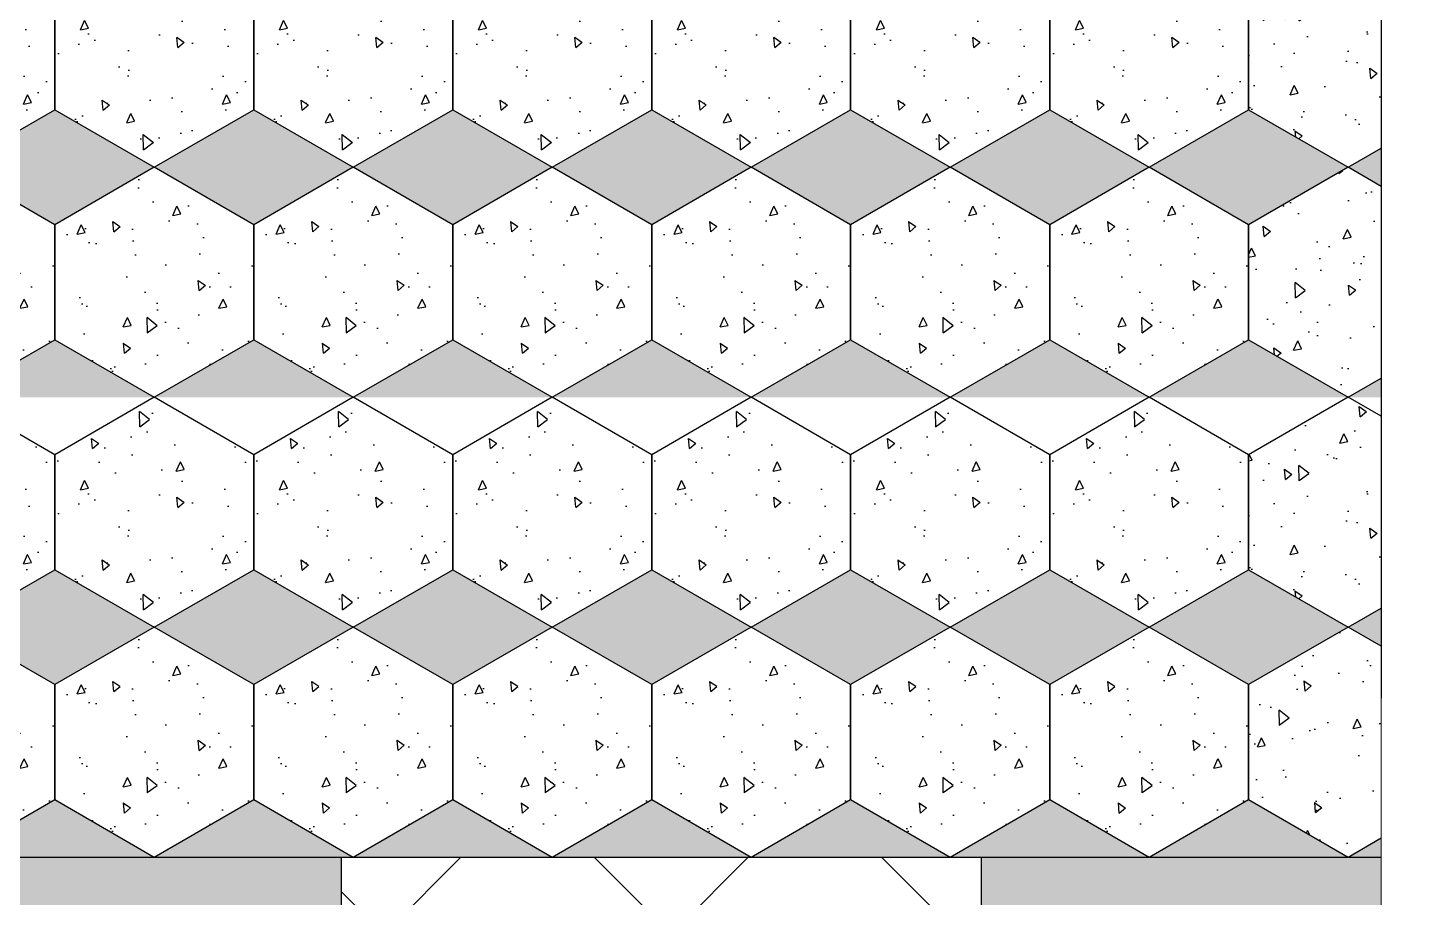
# Model space of a CAD drawing. Header units: millimetres. Extents: x 86441 to 190201, y 16532 to 98188.
# Drawn here: x 88238.6 to 88264.73, y 61699.74 to 61716.02 of the extents above; entities that cross this region are included whole.
import ezdxf

# ---------------------------------------------------------------- set-up
doc = ezdxf.new("R2010")
doc.units = ezdxf.units.MM
doc.header["$LTSCALE"] = 0.1
doc.layers.add('COLUMN', color=1, linetype='Continuous', lineweight=0)

msp = doc.modelspace()

# ---------------------------------------------------------------- hatches: boundary and pattern name
at = {"true_color": 0xa19859, "transparency": 33554687}
h = msp.add_hatch(dxfattribs=at)
h.set_pattern_fill('AR-CONC', color=55, scale=0.01, angle=45)
h.set_pattern_definition([(95, (86402.5287, 61245.9792), (1.4009465, 1.1755338), [0.1905, -2.0955]), (40, (86402.5287, 61245.9792), (-1.6001845, 1.1017673), [0.1524, -1.6764058]), (145.45144, (86402.6455, 61246.0772), (-0.199238, 2.277301), [0.1619, -1.7809024]), (91.1842, (86402.1695, 61246.3384), (2.2141024, 1.619534), [0.28575, -3.14325]), (141.63556, (86402.354, 61246.4734), (-0.070866, 3.4282676), [0.2428502, -2.671356]), (36.18415, (86402.1695, 61246.3384), (-0.070866, 3.4282676), [0.2285997, -2.5145973]), (66, (86402.4389, 61246.4282), (1.7951998, 0.3489515), [0.1905, -2.0955]), (11, (86402.439, 61246.4282), (-0.8653993, 1.739412), [0.1524, -1.6764]), (116.45145, (86402.5885, 61246.4573), (0.9298005, 2.0883634), [0.1619, -1.7808994]), (82.5, (86402.5287, 61245.9792), (-0.5760547, 0.61973414), [0, -1.65608, 0, -1.7018, 0, -1.68275]), (52.5, (86402.5287, 61245.9792), (-0.23589727, 1.18087), [0, -0.97028, 0, -1.61798, 0, -0.64135]), (12.5, (86402.1282, 61245.5787), (0.99927863, 0.91826196), [0, -0.635, 0, -1.9812, 0, -2.6289]), (2.5, (86401.9486, 61245.3991), (0.86763904, 1.2272239), [0, -0.8255, 0, -1.31572, 0, -1.8669])])
h.paths.add_polyline_path([(88263.981, 61721.671), (88263.362, 61722.028), (88261.496, 61720.951), (88261.496, 61718.797), (88263.362, 61717.719), (88263.981, 61718.077)])
h.paths.add_polyline_path([(88263.981, 61717.362), (88263.362, 61717.719), (88261.496, 61716.642), (88261.496, 61714.488), (88263.362, 61713.411), (88263.981, 61713.768)])
h = msp.add_hatch(dxfattribs=at)
h.set_pattern_fill('AR-CONC', color=55, scale=0.01, angle=45)
h.set_pattern_definition([(95, (86469.693, 61332.1511), (1.4009465, 1.1755338), [0.1905, -2.0955]), (40, (86469.693, 61332.151), (-1.6001845, 1.1017673), [0.1524, -1.6764058]), (145.45144, (86469.8098, 61332.249), (-0.199238, 2.277301), [0.1619, -1.7809024]), (91.1842, (86469.3338, 61332.5103), (2.2141024, 1.619534), [0.28575, -3.14325]), (141.63556, (86469.5183, 61332.6453), (-0.070866, 3.4282676), [0.2428502, -2.671356]), (36.18415, (86469.3338, 61332.5103), (-0.070866, 3.4282676), [0.2285997, -2.5145973]), (66, (86469.6032, 61332.6001), (1.7951998, 0.3489515), [0.1905, -2.0955]), (11, (86469.6032, 61332.6001), (-0.8653993, 1.739412), [0.1524, -1.6764]), (116.45145, (86469.7528, 61332.6292), (0.9298005, 2.0883634), [0.1619, -1.7808994]), (82.5, (86469.693, 61332.1511), (-0.5760547, 0.61973414), [0, -1.65608, 0, -1.7018, 0, -1.68275]), (52.5, (86469.693, 61332.1511), (-0.23589727, 1.18087), [0, -0.97028, 0, -1.61798, 0, -0.64135]), (12.5, (86469.2925, 61331.75056), (0.99927863, 0.91826196), [0, -0.635, 0, -1.9812, 0, -2.6289]), (2.5, (86469.1129, 61331.571), (0.86763904, 1.2272239), [0, -0.8255, 0, -1.31572, 0, -1.8669])])
h.paths.add_polyline_path([(88235.376, 61710.179), (88237.242, 61709.102), (88239.108, 61710.179), (88239.108, 61712.334), (88237.242, 61713.411), (88235.376, 61712.334)])
h.paths.add_polyline_path([(88235.376, 61714.488), (88237.242, 61713.411), (88239.108, 61714.488), (88239.108, 61716.642), (88237.242, 61717.719), (88235.376, 61716.642)])
h = msp.add_hatch(dxfattribs=at)
h.set_pattern_fill('AR-CONC', color=55, scale=0.01, angle=45)
h.set_pattern_definition([(95, (86473.4244, 61332.1511), (1.4009465, 1.1755338), [0.1905, -2.0955]), (40, (86473.4244, 61332.151), (-1.6001845, 1.1017673), [0.1524, -1.6764058]), (145.45144, (86473.5411, 61332.249), (-0.199238, 2.277301), [0.1619, -1.7809024]), (91.1842, (86473.0652, 61332.5103), (2.2141024, 1.619534), [0.28575, -3.14325]), (141.63556, (86473.2497, 61332.6453), (-0.070866, 3.4282676), [0.2428502, -2.671356]), (36.18415, (86473.0652, 61332.5103), (-0.070866, 3.4282676), [0.2285997, -2.5145973]), (66, (86473.3346, 61332.6001), (1.7951998, 0.3489515), [0.1905, -2.0955]), (11, (86473.3346, 61332.6001), (-0.8653993, 1.739412), [0.1524, -1.6764]), (116.45145, (86473.4842, 61332.6292), (0.9298005, 2.0883634), [0.1619, -1.7808994]), (82.5, (86473.4244, 61332.1511), (-0.5760547, 0.61973414), [0, -1.65608, 0, -1.7018, 0, -1.68275]), (52.5, (86473.4244, 61332.1511), (-0.23589727, 1.18087), [0, -0.97028, 0, -1.61798, 0, -0.64135]), (12.5, (86473.02386, 61331.75056), (0.99927863, 0.91826196), [0, -0.635, 0, -1.9812, 0, -2.6289]), (2.5, (86472.8443, 61331.571), (0.86763904, 1.2272239), [0, -0.8255, 0, -1.31572, 0, -1.8669])])
h.paths.add_polyline_path([(88239.108, 61710.179), (88240.974, 61709.102), (88242.839, 61710.179), (88242.839, 61712.334), (88240.974, 61713.411), (88239.108, 61712.334)])
h.paths.add_polyline_path([(88239.108, 61714.488), (88240.974, 61713.411), (88242.839, 61714.488), (88242.839, 61716.642), (88240.974, 61717.719), (88239.108, 61716.642)])
h = msp.add_hatch(dxfattribs=at)
h.set_pattern_fill('AR-CONC', color=55, scale=0.01, angle=45)
h.set_pattern_definition([(95, (86477.1557, 61332.1511), (1.4009465, 1.1755338), [0.1905, -2.0955]), (40, (86477.1557, 61332.151), (-1.6001845, 1.1017673), [0.1524, -1.6764058]), (145.45144, (86477.2725, 61332.249), (-0.199238, 2.277301), [0.1619, -1.7809024]), (91.1842, (86476.7965, 61332.5103), (2.2141024, 1.619534), [0.28575, -3.14325]), (141.63556, (86476.981, 61332.6453), (-0.070866, 3.4282676), [0.2428502, -2.671356]), (36.18415, (86476.7965, 61332.5103), (-0.070866, 3.4282676), [0.2285997, -2.5145973]), (66, (86477.066, 61332.6001), (1.7951998, 0.3489515), [0.1905, -2.0955]), (11, (86477.066, 61332.6001), (-0.8653993, 1.739412), [0.1524, -1.6764]), (116.45145, (86477.2155, 61332.6292), (0.9298005, 2.0883634), [0.1619, -1.7808994]), (82.5, (86477.1557, 61332.1511), (-0.5760547, 0.61973414), [0, -1.65608, 0, -1.7018, 0, -1.68275]), (52.5, (86477.1557, 61332.1511), (-0.23589727, 1.18087), [0, -0.97028, 0, -1.61798, 0, -0.64135]), (12.5, (86476.7552, 61331.75056), (0.99927863, 0.91826196), [0, -0.635, 0, -1.9812, 0, -2.6289]), (2.5, (86476.5756, 61331.571), (0.86763904, 1.2272239), [0, -0.8255, 0, -1.31572, 0, -1.8669])])
h.paths.add_polyline_path([(88242.839, 61710.179), (88244.705, 61709.102), (88246.571, 61710.179), (88246.571, 61712.334), (88244.705, 61713.411), (88242.839, 61712.334)])
h.paths.add_polyline_path([(88242.839, 61714.488), (88244.705, 61713.411), (88246.571, 61714.488), (88246.571, 61716.642), (88244.705, 61717.719), (88242.839, 61716.642)])
h = msp.add_hatch(dxfattribs=at)
h.set_pattern_fill('AR-CONC', color=55, scale=0.01, angle=45)
h.set_pattern_definition([(95, (86480.8871, 61332.1511), (1.4009465, 1.1755338), [0.1905, -2.0955]), (40, (86480.887, 61332.151), (-1.6001845, 1.1017673), [0.1524, -1.6764058]), (145.45144, (86481.0038, 61332.249), (-0.199238, 2.277301), [0.1619, -1.7809024]), (91.1842, (86480.5279, 61332.5103), (2.2141024, 1.619534), [0.28575, -3.14325]), (141.63556, (86480.7124, 61332.6453), (-0.070866, 3.4282676), [0.2428502, -2.671356]), (36.18415, (86480.528, 61332.5103), (-0.070866, 3.4282676), [0.2285997, -2.5145973]), (66, (86480.7973, 61332.6001), (1.7951998, 0.3489515), [0.1905, -2.0955]), (11, (86480.7973, 61332.6001), (-0.8653993, 1.739412), [0.1524, -1.6764]), (116.45145, (86480.9469, 61332.6292), (0.9298005, 2.0883634), [0.1619, -1.7808994]), (82.5, (86480.8871, 61332.1511), (-0.5760547, 0.61973414), [0, -1.65608, 0, -1.7018, 0, -1.68275]), (52.5, (86480.8871, 61332.1511), (-0.23589727, 1.18087), [0, -0.97028, 0, -1.61798, 0, -0.64135]), (12.5, (86480.48656, 61331.75056), (0.99927863, 0.91826196), [0, -0.635, 0, -1.9812, 0, -2.6289]), (2.5, (86480.307, 61331.571), (0.86763904, 1.2272239), [0, -0.8255, 0, -1.31572, 0, -1.8669])])
h.paths.add_polyline_path([(88246.571, 61710.179), (88248.436, 61709.102), (88250.302, 61710.179), (88250.302, 61712.334), (88248.436, 61713.411), (88246.571, 61712.334)])
h.paths.add_polyline_path([(88246.571, 61714.488), (88248.436, 61713.411), (88250.302, 61714.488), (88250.302, 61716.642), (88248.436, 61717.719), (88246.571, 61716.642)])
h = msp.add_hatch(dxfattribs=at)
h.set_pattern_fill('AR-CONC', color=55, scale=0.01, angle=45)
h.set_pattern_definition([(95, (86484.6184, 61332.1511), (1.4009465, 1.1755338), [0.1905, -2.0955]), (40, (86484.6184, 61332.151), (-1.6001845, 1.1017673), [0.1524, -1.6764058]), (145.45144, (86484.7352, 61332.249), (-0.199238, 2.277301), [0.1619, -1.7809024]), (91.1842, (86484.2592, 61332.5103), (2.2141024, 1.619534), [0.28575, -3.14325]), (141.63556, (86484.4437, 61332.6453), (-0.070866, 3.4282676), [0.2428502, -2.671356]), (36.18415, (86484.2592, 61332.5103), (-0.070866, 3.4282676), [0.2285997, -2.5145973]), (66, (86484.5286, 61332.6001), (1.7951998, 0.3489515), [0.1905, -2.0955]), (11, (86484.5286, 61332.6001), (-0.8653993, 1.739412), [0.1524, -1.6764]), (116.45145, (86484.6782, 61332.6292), (0.9298005, 2.0883634), [0.1619, -1.7808994]), (82.5, (86484.61843, 61332.1511), (-0.5760547, 0.61973414), [0, -1.65608, 0, -1.7018, 0, -1.68275]), (52.5, (86484.6184, 61332.1511), (-0.23589727, 1.18087), [0, -0.97028, 0, -1.61798, 0, -0.64135]), (12.5, (86484.2179, 61331.75056), (0.99927863, 0.91826196), [0, -0.635, 0, -1.9812, 0, -2.6289]), (2.5, (86484.0383, 61331.571), (0.86763904, 1.2272239), [0, -0.8255, 0, -1.31572, 0, -1.8669])])
h.paths.add_polyline_path([(88250.302, 61710.179), (88252.168, 61709.102), (88254.033, 61710.179), (88254.033, 61712.334), (88252.168, 61713.411), (88250.302, 61712.334)])
h.paths.add_polyline_path([(88250.302, 61714.488), (88252.168, 61713.411), (88254.033, 61714.488), (88254.033, 61716.642), (88252.168, 61717.719), (88250.302, 61716.642)])
h = msp.add_hatch(dxfattribs=at)
h.set_pattern_fill('AR-CONC', color=55, scale=0.01, angle=45)
h.set_pattern_definition([(95, (86488.3498, 61332.1511), (1.4009465, 1.1755338), [0.1905, -2.0955]), (40, (86488.3498, 61332.151), (-1.6001845, 1.1017673), [0.1524, -1.6764058]), (145.45144, (86488.4665, 61332.249), (-0.199238, 2.277301), [0.1619, -1.7809024]), (91.1842, (86487.9906, 61332.5103), (2.2141024, 1.619534), [0.28575, -3.14325]), (141.63556, (86488.175, 61332.6453), (-0.070866, 3.4282676), [0.2428502, -2.671356]), (36.18415, (86487.9906, 61332.5103), (-0.070866, 3.4282676), [0.2285997, -2.5145973]), (66, (86488.26, 61332.6001), (1.7951998, 0.3489515), [0.1905, -2.0955]), (11, (86488.26, 61332.6001), (-0.8653993, 1.739412), [0.1524, -1.6764]), (116.45145, (86488.4096, 61332.6292), (0.9298005, 2.0883634), [0.1619, -1.7808994]), (82.5, (86488.3498, 61332.1511), (-0.5760547, 0.61973414), [0, -1.65608, 0, -1.7018, 0, -1.68275]), (52.5, (86488.3498, 61332.1511), (-0.23589727, 1.18087), [0, -0.97028, 0, -1.61798, 0, -0.64135]), (12.5, (86487.94927, 61331.75056), (0.99927863, 0.91826196), [0, -0.635, 0, -1.9812, 0, -2.6289]), (2.5, (86487.7697, 61331.571), (0.86763904, 1.2272239), [0, -0.8255, 0, -1.31572, 0, -1.8669])])
h.paths.add_polyline_path([(88254.033, 61710.179), (88255.899, 61709.102), (88257.765, 61710.179), (88257.765, 61712.334), (88255.899, 61713.411), (88254.033, 61712.334)])
h.paths.add_polyline_path([(88254.033, 61714.488), (88255.899, 61713.411), (88257.765, 61714.488), (88257.765, 61716.642), (88255.899, 61717.719), (88254.033, 61716.642)])
h = msp.add_hatch(dxfattribs=at)
h.set_pattern_fill('AR-CONC', color=55, scale=0.01, angle=45)
h.set_pattern_definition([(95, (86492.0811, 61332.1511), (1.4009465, 1.1755338), [0.1905, -2.0955]), (40, (86492.0811, 61332.151), (-1.6001845, 1.1017673), [0.1524, -1.6764058]), (145.45144, (86492.1979, 61332.249), (-0.199238, 2.277301), [0.1619, -1.7809024]), (91.1842, (86491.722, 61332.5103), (2.2141024, 1.619534), [0.28575, -3.14325]), (141.63556, (86491.9064, 61332.6453), (-0.070866, 3.4282676), [0.2428502, -2.671356]), (36.18415, (86491.722, 61332.5103), (-0.070866, 3.4282676), [0.2285997, -2.5145973]), (66, (86491.9913, 61332.6001), (1.7951998, 0.3489515), [0.1905, -2.0955]), (11, (86491.9913, 61332.6001), (-0.8653993, 1.739412), [0.1524, -1.6764]), (116.45145, (86492.141, 61332.6292), (0.9298005, 2.0883634), [0.1619, -1.7808994]), (82.5, (86492.08114, 61332.1511), (-0.5760547, 0.61973414), [0, -1.65608, 0, -1.7018, 0, -1.68275]), (52.5, (86492.0811, 61332.1511), (-0.23589727, 1.18087), [0, -0.97028, 0, -1.61798, 0, -0.64135]), (12.5, (86491.6806, 61331.75056), (0.99927863, 0.91826196), [0, -0.635, 0, -1.9812, 0, -2.6289]), (2.5, (86491.501, 61331.571), (0.86763904, 1.2272239), [0, -0.8255, 0, -1.31572, 0, -1.8669])])
h.paths.add_polyline_path([(88257.765, 61710.179), (88259.63, 61709.102), (88261.496, 61710.179), (88261.496, 61712.334), (88259.63, 61713.411), (88257.765, 61712.334)])
h.paths.add_polyline_path([(88257.765, 61714.488), (88259.63, 61713.411), (88261.496, 61714.488), (88261.496, 61716.642), (88259.63, 61717.719), (88257.765, 61716.642)])
at = {"true_color": 0xffffff, "transparency": 33554687}
h = msp.add_hatch(color=7, dxfattribs=at)
h.dxf.hatch_style = 1
h.set_gradient(color1=(114, 89, 52), color2=(161, 152, 89))
h.paths.add_polyline_path([(88240.974, 61713.411), (88239.108, 61714.488), (88237.242, 61713.411), (88239.108, 61712.334)])
h.paths.add_polyline_path([(88239.108, 61710.179), (88237.242, 61709.102), (88240.974, 61709.102)])
h = msp.add_hatch(color=7, dxfattribs=at)
h.dxf.hatch_style = 1
h.set_gradient(color1=(114, 89, 52), color2=(161, 152, 89))
h.paths.add_polyline_path([(88242.839, 61714.488), (88240.974, 61713.411), (88242.839, 61712.334), (88244.705, 61713.411)])
h.paths.add_polyline_path([(88242.839, 61710.179), (88240.974, 61709.102), (88244.705, 61709.102)])
h = msp.add_hatch(color=7, dxfattribs=at)
h.dxf.hatch_style = 1
h.set_gradient(color1=(114, 89, 52), color2=(161, 152, 89))
h.paths.add_polyline_path([(88248.436, 61713.411), (88246.571, 61714.488), (88244.705, 61713.411), (88246.571, 61712.334)])
h.paths.add_polyline_path([(88246.571, 61710.179), (88244.705, 61709.102), (88248.436, 61709.102)])
h = msp.add_hatch(color=7, dxfattribs=at)
h.dxf.hatch_style = 1
h.set_gradient(color1=(114, 89, 52), color2=(161, 152, 89))
h.paths.add_polyline_path([(88250.302, 61714.488), (88248.436, 61713.411), (88250.302, 61712.334), (88252.168, 61713.411)])
h.paths.add_polyline_path([(88250.302, 61710.179), (88248.436, 61709.102), (88252.168, 61709.102)])
h = msp.add_hatch(color=7, dxfattribs=at)
h.dxf.hatch_style = 1
h.set_gradient(color1=(114, 89, 52), color2=(161, 152, 89))
h.paths.add_polyline_path([(88255.899, 61713.411), (88254.033, 61714.488), (88252.168, 61713.411), (88254.033, 61712.334)])
h.paths.add_polyline_path([(88254.033, 61710.179), (88252.168, 61709.102), (88255.899, 61709.102)])
h = msp.add_hatch(color=7, dxfattribs=at)
h.dxf.hatch_style = 1
h.set_gradient(color1=(114, 89, 52), color2=(161, 152, 89))
h.paths.add_polyline_path([(88257.765, 61714.488), (88255.899, 61713.411), (88257.765, 61712.334), (88259.63, 61713.411)])
h.paths.add_polyline_path([(88257.765, 61710.179), (88255.899, 61709.102), (88259.63, 61709.102)])
h = msp.add_hatch(color=7, dxfattribs=at)
h.dxf.hatch_style = 1
h.set_gradient(color1=(114, 89, 52), color2=(161, 152, 89))
h.paths.add_polyline_path([(88263.981, 61713.768), (88263.362, 61713.411), (88263.981, 61713.053)])
h.paths.add_polyline_path([(88263.362, 61713.411), (88261.496, 61714.488), (88259.63, 61713.411), (88261.496, 61712.334)])
at = {"true_color": 0xa19859, "transparency": 33554687}
h = msp.add_hatch(dxfattribs=at)
h.set_pattern_fill('AR-CONC', color=55, scale=0.01, angle=45)
h.set_pattern_definition([(95, (86402.5287, 61237.362), (1.4009465, 1.1755338), [0.1905, -2.0955]), (40, (86402.5287, 61237.362), (-1.6001845, 1.1017673), [0.1524, -1.6764058]), (145.45144, (86402.6455, 61237.46), (-0.199238, 2.277301), [0.1619, -1.7809024]), (91.1842, (86402.1695, 61237.7212), (2.2141024, 1.619534), [0.28575, -3.14325]), (141.63556, (86402.354, 61237.8562), (-0.070866, 3.4282676), [0.2428502, -2.671356]), (36.18415, (86402.1695, 61237.7212), (-0.070866, 3.4282676), [0.2285997, -2.5145973]), (66, (86402.4389, 61237.811), (1.7951998, 0.3489515), [0.1905, -2.0955]), (11, (86402.439, 61237.811), (-0.8653993, 1.739412), [0.1524, -1.6764]), (116.45145, (86402.5885, 61237.8401), (0.9298005, 2.0883634), [0.1619, -1.7808994]), (82.5, (86402.5287, 61237.36203), (-0.5760547, 0.61973414), [0, -1.65608, 0, -1.7018, 0, -1.68275]), (52.5, (86402.5287, 61237.362), (-0.23589727, 1.18087), [0, -0.97028, 0, -1.61798, 0, -0.64135]), (12.5, (86402.1282, 61236.9615), (0.99927863, 0.91826196), [0, -0.635, 0, -1.9812, 0, -2.6289]), (2.5, (86401.9486, 61236.7819), (0.86763904, 1.2272239), [0, -0.8255, 0, -1.31572, 0, -1.8669])])
h.paths.add_polyline_path([(88263.981, 61713.053), (88263.362, 61713.411), (88261.496, 61712.334), (88261.496, 61710.179), (88263.362, 61709.102), (88263.981, 61709.46)])
h.paths.add_polyline_path([(88263.981, 61708.745), (88263.362, 61709.102), (88261.496, 61708.025), (88261.496, 61705.871), (88263.362, 61704.794), (88263.981, 61705.151)])
at = {"true_color": 0xffffff, "transparency": 33554687}
h = msp.add_hatch(color=7, dxfattribs=at)
h.dxf.hatch_style = 1
h.set_gradient(color1=(114, 89, 52), color2=(161, 152, 89))
h.paths.add_polyline_path([(88261.496, 61710.179), (88259.63, 61709.102), (88263.362, 61709.102)])
h.paths.add_polyline_path([(88263.981, 61709.46), (88263.362, 61709.102), (88263.981, 61709.102)])
at = {"true_color": 0xa19859, "transparency": 33554687}
h = msp.add_hatch(dxfattribs=at)
h.set_pattern_fill('AR-CONC', color=55, scale=0.01, angle=45)
h.set_pattern_definition([(95, (86469.693, 61323.5339), (1.4009465, 1.1755338), [0.1905, -2.0955]), (40, (86469.693, 61323.5339), (-1.6001845, 1.1017673), [0.1524, -1.6764058]), (145.45144, (86469.8098, 61323.6319), (-0.199238, 2.277301), [0.1619, -1.7809024]), (91.1842, (86469.3338, 61323.893), (2.2141024, 1.619534), [0.28575, -3.14325]), (141.63556, (86469.5183, 61324.028), (-0.070866, 3.4282676), [0.2428502, -2.671356]), (36.18415, (86469.3338, 61323.893), (-0.070866, 3.4282676), [0.2285997, -2.5145973]), (66, (86469.6032, 61323.9829), (1.7951998, 0.3489515), [0.1905, -2.0955]), (11, (86469.6032, 61323.983), (-0.8653993, 1.739412), [0.1524, -1.6764]), (116.45145, (86469.7528, 61324.012), (0.9298005, 2.0883634), [0.1619, -1.7808994]), (82.5, (86469.693, 61323.5339), (-0.5760547, 0.61973414), [0, -1.65608, 0, -1.7018, 0, -1.68275]), (52.5, (86469.693, 61323.5339), (-0.23589727, 1.18087), [0, -0.97028, 0, -1.61798, 0, -0.64135]), (12.5, (86469.2925, 61323.1334), (0.99927863, 0.91826196), [0, -0.635, 0, -1.9812, 0, -2.6289]), (2.5, (86469.1129, 61322.9538), (0.86763904, 1.2272239), [0, -0.8255, 0, -1.31572, 0, -1.8669])])
h.paths.add_polyline_path([(88235.376, 61701.562), (88237.242, 61700.485), (88239.108, 61701.562), (88239.108, 61703.717), (88237.242, 61704.794), (88235.376, 61703.717)])
h.paths.add_polyline_path([(88235.376, 61705.871), (88237.242, 61704.794), (88239.108, 61705.871), (88239.108, 61708.025), (88237.242, 61709.102), (88235.376, 61708.025)])
h = msp.add_hatch(dxfattribs=at)
h.set_pattern_fill('AR-CONC', color=55, scale=0.01, angle=45)
h.set_pattern_definition([(95, (86473.4244, 61323.5339), (1.4009465, 1.1755338), [0.1905, -2.0955]), (40, (86473.4244, 61323.5339), (-1.6001845, 1.1017673), [0.1524, -1.6764058]), (145.45144, (86473.5411, 61323.6319), (-0.199238, 2.277301), [0.1619, -1.7809024]), (91.1842, (86473.0652, 61323.893), (2.2141024, 1.619534), [0.28575, -3.14325]), (141.63556, (86473.2497, 61324.028), (-0.070866, 3.4282676), [0.2428502, -2.671356]), (36.18415, (86473.0652, 61323.893), (-0.070866, 3.4282676), [0.2285997, -2.5145973]), (66, (86473.3346, 61323.9829), (1.7951998, 0.3489515), [0.1905, -2.0955]), (11, (86473.3346, 61323.983), (-0.8653993, 1.739412), [0.1524, -1.6764]), (116.45145, (86473.4842, 61324.012), (0.9298005, 2.0883634), [0.1619, -1.7808994]), (82.5, (86473.4244, 61323.5339), (-0.5760547, 0.61973414), [0, -1.65608, 0, -1.7018, 0, -1.68275]), (52.5, (86473.4244, 61323.5339), (-0.23589727, 1.18087), [0, -0.97028, 0, -1.61798, 0, -0.64135]), (12.5, (86473.02386, 61323.1334), (0.99927863, 0.91826196), [0, -0.635, 0, -1.9812, 0, -2.6289]), (2.5, (86472.8443, 61322.9538), (0.86763904, 1.2272239), [0, -0.8255, 0, -1.31572, 0, -1.8669])])
h.paths.add_polyline_path([(88239.108, 61701.562), (88240.974, 61700.485), (88242.839, 61701.562), (88242.839, 61703.717), (88240.974, 61704.794), (88239.108, 61703.717)])
h.paths.add_polyline_path([(88239.108, 61705.871), (88240.974, 61704.794), (88242.839, 61705.871), (88242.839, 61708.025), (88240.974, 61709.102), (88239.108, 61708.025)])
h = msp.add_hatch(dxfattribs=at)
h.set_pattern_fill('AR-CONC', color=55, scale=0.01, angle=45)
h.set_pattern_definition([(95, (86477.1557, 61323.5339), (1.4009465, 1.1755338), [0.1905, -2.0955]), (40, (86477.1557, 61323.5339), (-1.6001845, 1.1017673), [0.1524, -1.6764058]), (145.45144, (86477.2725, 61323.6319), (-0.199238, 2.277301), [0.1619, -1.7809024]), (91.1842, (86476.7965, 61323.893), (2.2141024, 1.619534), [0.28575, -3.14325]), (141.63556, (86476.981, 61324.028), (-0.070866, 3.4282676), [0.2428502, -2.671356]), (36.18415, (86476.7965, 61323.893), (-0.070866, 3.4282676), [0.2285997, -2.5145973]), (66, (86477.066, 61323.9829), (1.7951998, 0.3489515), [0.1905, -2.0955]), (11, (86477.066, 61323.983), (-0.8653993, 1.739412), [0.1524, -1.6764]), (116.45145, (86477.2155, 61324.012), (0.9298005, 2.0883634), [0.1619, -1.7808994]), (82.5, (86477.1557, 61323.5339), (-0.5760547, 0.61973414), [0, -1.65608, 0, -1.7018, 0, -1.68275]), (52.5, (86477.1557, 61323.5339), (-0.23589727, 1.18087), [0, -0.97028, 0, -1.61798, 0, -0.64135]), (12.5, (86476.7552, 61323.1334), (0.99927863, 0.91826196), [0, -0.635, 0, -1.9812, 0, -2.6289]), (2.5, (86476.5756, 61322.9538), (0.86763904, 1.2272239), [0, -0.8255, 0, -1.31572, 0, -1.8669])])
h.paths.add_polyline_path([(88242.839, 61701.562), (88244.705, 61700.485), (88246.571, 61701.562), (88246.571, 61703.717), (88244.705, 61704.794), (88242.839, 61703.717)])
h.paths.add_polyline_path([(88242.839, 61705.871), (88244.705, 61704.794), (88246.571, 61705.871), (88246.571, 61708.025), (88244.705, 61709.102), (88242.839, 61708.025)])
h = msp.add_hatch(dxfattribs=at)
h.set_pattern_fill('AR-CONC', color=55, scale=0.01, angle=45)
h.set_pattern_definition([(95, (86480.8871, 61323.5339), (1.4009465, 1.1755338), [0.1905, -2.0955]), (40, (86480.887, 61323.5339), (-1.6001845, 1.1017673), [0.1524, -1.6764058]), (145.45144, (86481.0038, 61323.6319), (-0.199238, 2.277301), [0.1619, -1.7809024]), (91.1842, (86480.5279, 61323.893), (2.2141024, 1.619534), [0.28575, -3.14325]), (141.63556, (86480.7124, 61324.028), (-0.070866, 3.4282676), [0.2428502, -2.671356]), (36.18415, (86480.528, 61323.893), (-0.070866, 3.4282676), [0.2285997, -2.5145973]), (66, (86480.7973, 61323.9829), (1.7951998, 0.3489515), [0.1905, -2.0955]), (11, (86480.7973, 61323.983), (-0.8653993, 1.739412), [0.1524, -1.6764]), (116.45145, (86480.9469, 61324.012), (0.9298005, 2.0883634), [0.1619, -1.7808994]), (82.5, (86480.8871, 61323.5339), (-0.5760547, 0.61973414), [0, -1.65608, 0, -1.7018, 0, -1.68275]), (52.5, (86480.8871, 61323.5339), (-0.23589727, 1.18087), [0, -0.97028, 0, -1.61798, 0, -0.64135]), (12.5, (86480.48656, 61323.1334), (0.99927863, 0.91826196), [0, -0.635, 0, -1.9812, 0, -2.6289]), (2.5, (86480.307, 61322.9538), (0.86763904, 1.2272239), [0, -0.8255, 0, -1.31572, 0, -1.8669])])
h.paths.add_polyline_path([(88246.571, 61701.562), (88248.436, 61700.485), (88250.302, 61701.562), (88250.302, 61703.717), (88248.436, 61704.794), (88246.571, 61703.717)])
h.paths.add_polyline_path([(88246.571, 61705.871), (88248.436, 61704.794), (88250.302, 61705.871), (88250.302, 61708.025), (88248.436, 61709.102), (88246.571, 61708.025)])
h = msp.add_hatch(dxfattribs=at)
h.set_pattern_fill('AR-CONC', color=55, scale=0.01, angle=45)
h.set_pattern_definition([(95, (86484.6184, 61323.5339), (1.4009465, 1.1755338), [0.1905, -2.0955]), (40, (86484.6184, 61323.5339), (-1.6001845, 1.1017673), [0.1524, -1.6764058]), (145.45144, (86484.7352, 61323.6319), (-0.199238, 2.277301), [0.1619, -1.7809024]), (91.1842, (86484.2592, 61323.893), (2.2141024, 1.619534), [0.28575, -3.14325]), (141.63556, (86484.4437, 61324.028), (-0.070866, 3.4282676), [0.2428502, -2.671356]), (36.18415, (86484.2592, 61323.893), (-0.070866, 3.4282676), [0.2285997, -2.5145973]), (66, (86484.5286, 61323.9829), (1.7951998, 0.3489515), [0.1905, -2.0955]), (11, (86484.5286, 61323.983), (-0.8653993, 1.739412), [0.1524, -1.6764]), (116.45145, (86484.6782, 61324.012), (0.9298005, 2.0883634), [0.1619, -1.7808994]), (82.5, (86484.61843, 61323.5339), (-0.5760547, 0.61973414), [0, -1.65608, 0, -1.7018, 0, -1.68275]), (52.5, (86484.6184, 61323.5339), (-0.23589727, 1.18087), [0, -0.97028, 0, -1.61798, 0, -0.64135]), (12.5, (86484.2179, 61323.1334), (0.99927863, 0.91826196), [0, -0.635, 0, -1.9812, 0, -2.6289]), (2.5, (86484.0383, 61322.9538), (0.86763904, 1.2272239), [0, -0.8255, 0, -1.31572, 0, -1.8669])])
h.paths.add_polyline_path([(88250.302, 61701.562), (88252.168, 61700.485), (88254.033, 61701.562), (88254.033, 61703.717), (88252.168, 61704.794), (88250.302, 61703.717)])
h.paths.add_polyline_path([(88250.302, 61705.871), (88252.168, 61704.794), (88254.033, 61705.871), (88254.033, 61708.025), (88252.168, 61709.102), (88250.302, 61708.025)])
h = msp.add_hatch(dxfattribs=at)
h.set_pattern_fill('AR-CONC', color=55, scale=0.01, angle=45)
h.set_pattern_definition([(95, (86488.3498, 61323.5339), (1.4009465, 1.1755338), [0.1905, -2.0955]), (40, (86488.3498, 61323.5339), (-1.6001845, 1.1017673), [0.1524, -1.6764058]), (145.45144, (86488.4665, 61323.6319), (-0.199238, 2.277301), [0.1619, -1.7809024]), (91.1842, (86487.9906, 61323.893), (2.2141024, 1.619534), [0.28575, -3.14325]), (141.63556, (86488.175, 61324.028), (-0.070866, 3.4282676), [0.2428502, -2.671356]), (36.18415, (86487.9906, 61323.893), (-0.070866, 3.4282676), [0.2285997, -2.5145973]), (66, (86488.26, 61323.9829), (1.7951998, 0.3489515), [0.1905, -2.0955]), (11, (86488.26, 61323.983), (-0.8653993, 1.739412), [0.1524, -1.6764]), (116.45145, (86488.4096, 61324.012), (0.9298005, 2.0883634), [0.1619, -1.7808994]), (82.5, (86488.3498, 61323.5339), (-0.5760547, 0.61973414), [0, -1.65608, 0, -1.7018, 0, -1.68275]), (52.5, (86488.3498, 61323.5339), (-0.23589727, 1.18087), [0, -0.97028, 0, -1.61798, 0, -0.64135]), (12.5, (86487.94927, 61323.1334), (0.99927863, 0.91826196), [0, -0.635, 0, -1.9812, 0, -2.6289]), (2.5, (86487.7697, 61322.9538), (0.86763904, 1.2272239), [0, -0.8255, 0, -1.31572, 0, -1.8669])])
h.paths.add_polyline_path([(88254.033, 61701.562), (88255.899, 61700.485), (88257.765, 61701.562), (88257.765, 61703.717), (88255.899, 61704.794), (88254.033, 61703.717)])
h.paths.add_polyline_path([(88254.033, 61705.871), (88255.899, 61704.794), (88257.765, 61705.871), (88257.765, 61708.025), (88255.899, 61709.102), (88254.033, 61708.025)])
h = msp.add_hatch(dxfattribs=at)
h.set_pattern_fill('AR-CONC', color=55, scale=0.01, angle=45)
h.set_pattern_definition([(95, (86492.0811, 61323.5339), (1.4009465, 1.1755338), [0.1905, -2.0955]), (40, (86492.0811, 61323.5339), (-1.6001845, 1.1017673), [0.1524, -1.6764058]), (145.45144, (86492.1979, 61323.6319), (-0.199238, 2.277301), [0.1619, -1.7809024]), (91.1842, (86491.722, 61323.893), (2.2141024, 1.619534), [0.28575, -3.14325]), (141.63556, (86491.9064, 61324.028), (-0.070866, 3.4282676), [0.2428502, -2.671356]), (36.18415, (86491.722, 61323.893), (-0.070866, 3.4282676), [0.2285997, -2.5145973]), (66, (86491.9913, 61323.9829), (1.7951998, 0.3489515), [0.1905, -2.0955]), (11, (86491.9913, 61323.983), (-0.8653993, 1.739412), [0.1524, -1.6764]), (116.45145, (86492.141, 61324.012), (0.9298005, 2.0883634), [0.1619, -1.7808994]), (82.5, (86492.08114, 61323.5339), (-0.5760547, 0.61973414), [0, -1.65608, 0, -1.7018, 0, -1.68275]), (52.5, (86492.0811, 61323.5339), (-0.23589727, 1.18087), [0, -0.97028, 0, -1.61798, 0, -0.64135]), (12.5, (86491.6806, 61323.1334), (0.99927863, 0.91826196), [0, -0.635, 0, -1.9812, 0, -2.6289]), (2.5, (86491.501, 61322.9538), (0.86763904, 1.2272239), [0, -0.8255, 0, -1.31572, 0, -1.8669])])
h.paths.add_polyline_path([(88257.765, 61701.562), (88259.63, 61700.485), (88261.496, 61701.562), (88261.496, 61703.717), (88259.63, 61704.794), (88257.765, 61703.717)])
h.paths.add_polyline_path([(88257.765, 61705.871), (88259.63, 61704.794), (88261.496, 61705.871), (88261.496, 61708.025), (88259.63, 61709.102), (88257.765, 61708.025)])
at = {"true_color": 0xffffff, "transparency": 33554687}
h = msp.add_hatch(color=7, dxfattribs=at)
h.dxf.hatch_style = 1
h.set_gradient(color1=(114, 89, 52), color2=(161, 152, 89))
h.paths.add_polyline_path([(88240.974, 61704.794), (88239.108, 61705.871), (88237.242, 61704.794), (88239.108, 61703.717)])
h.paths.add_polyline_path([(88239.108, 61701.562), (88237.242, 61700.485), (88240.974, 61700.485)])
h = msp.add_hatch(color=7, dxfattribs=at)
h.dxf.hatch_style = 1
h.set_gradient(color1=(114, 89, 52), color2=(161, 152, 89))
h.paths.add_polyline_path([(88242.839, 61705.871), (88240.974, 61704.794), (88242.839, 61703.717), (88244.705, 61704.794)])
h.paths.add_polyline_path([(88242.839, 61701.562), (88240.974, 61700.485), (88244.705, 61700.485)])
h = msp.add_hatch(color=7, dxfattribs=at)
h.dxf.hatch_style = 1
h.set_gradient(color1=(114, 89, 52), color2=(161, 152, 89))
h.paths.add_polyline_path([(88248.436, 61704.794), (88246.571, 61705.871), (88244.705, 61704.794), (88246.571, 61703.717)])
h.paths.add_polyline_path([(88246.571, 61701.562), (88244.705, 61700.485), (88248.436, 61700.485)])
h = msp.add_hatch(color=7, dxfattribs=at)
h.dxf.hatch_style = 1
h.set_gradient(color1=(114, 89, 52), color2=(161, 152, 89))
h.paths.add_polyline_path([(88250.302, 61705.871), (88248.436, 61704.794), (88250.302, 61703.717), (88252.168, 61704.794)])
h.paths.add_polyline_path([(88250.302, 61701.562), (88248.436, 61700.485), (88252.168, 61700.485)])
h = msp.add_hatch(color=7, dxfattribs=at)
h.dxf.hatch_style = 1
h.set_gradient(color1=(114, 89, 52), color2=(161, 152, 89))
h.paths.add_polyline_path([(88255.899, 61704.794), (88254.033, 61705.871), (88252.168, 61704.794), (88254.033, 61703.717)])
h.paths.add_polyline_path([(88254.033, 61701.562), (88252.168, 61700.485), (88255.899, 61700.485)])
h = msp.add_hatch(color=7, dxfattribs=at)
h.dxf.hatch_style = 1
h.set_gradient(color1=(114, 89, 52), color2=(161, 152, 89))
h.paths.add_polyline_path([(88257.765, 61705.871), (88255.899, 61704.794), (88257.765, 61703.717), (88259.63, 61704.794)])
h.paths.add_polyline_path([(88257.765, 61701.562), (88255.899, 61700.485), (88259.63, 61700.485)])
h = msp.add_hatch(color=7, dxfattribs=at)
h.dxf.hatch_style = 1
h.set_gradient(color1=(114, 89, 52), color2=(161, 152, 89))
h.paths.add_polyline_path([(88263.981, 61705.151), (88263.362, 61704.794), (88263.981, 61704.436)])
h.paths.add_polyline_path([(88263.362, 61704.794), (88261.496, 61705.871), (88259.63, 61704.794), (88261.496, 61703.717)])
at = {"true_color": 0xa19859, "transparency": 33554687}
h = msp.add_hatch(dxfattribs=at)
h.set_pattern_fill('AR-CONC', color=55, scale=0.01, angle=45)
h.set_pattern_definition([(95, (86402.5287, 61323.5339), (1.4009465, 1.1755338), [0.1905, -2.0955]), (40, (86402.5287, 61323.5339), (-1.6001845, 1.1017673), [0.1524, -1.6764058]), (145.45144, (86402.6455, 61323.6319), (-0.199238, 2.277301), [0.1619, -1.7809024]), (91.1842, (86402.1695, 61323.893), (2.2141024, 1.619534), [0.28575, -3.14325]), (141.63556, (86402.354, 61324.028), (-0.070866, 3.4282676), [0.2428502, -2.671356]), (36.18415, (86402.1695, 61323.893), (-0.070866, 3.4282676), [0.2285997, -2.5145973]), (66, (86402.4389, 61323.9829), (1.7951998, 0.3489515), [0.1905, -2.0955]), (11, (86402.439, 61323.983), (-0.8653993, 1.739412), [0.1524, -1.6764]), (116.45145, (86402.5885, 61324.012), (0.9298005, 2.0883634), [0.1619, -1.7808994]), (82.5, (86402.5287, 61323.5339), (-0.5760547, 0.61973414), [0, -1.65608, 0, -1.7018, 0, -1.68275]), (52.5, (86402.5287, 61323.5339), (-0.23589727, 1.18087), [0, -0.97028, 0, -1.61798, 0, -0.64135]), (12.5, (86402.1282, 61323.1334), (0.99927863, 0.91826196), [0, -0.635, 0, -1.9812, 0, -2.6289]), (2.5, (86401.9486, 61322.9538), (0.86763904, 1.2272239), [0, -0.8255, 0, -1.31572, 0, -1.8669])])
h.paths.add_polyline_path([(88263.981, 61704.436), (88263.362, 61704.794), (88261.496, 61703.717), (88261.496, 61701.562), (88263.362, 61700.485), (88263.981, 61700.843)])
at = {"true_color": 0xffffff, "transparency": 33554687}
h = msp.add_hatch(color=7, dxfattribs=at)
h.dxf.hatch_style = 1
h.set_gradient(color1=(114, 89, 52), color2=(161, 152, 89))
h.paths.add_polyline_path([(88261.496, 61701.562), (88259.63, 61700.485), (88263.362, 61700.485)])
h.paths.add_polyline_path([(88263.981, 61700.843), (88263.362, 61700.485), (88263.981, 61700.485)])
at = {"true_color": 0xc7c8ca, "transparency": 33554687}
h = msp.add_hatch(color=9, dxfattribs=at)
h.dxf.hatch_style = 1
h.paths.add_polyline_path([(88244.481, 61700.485), (88232.481, 61700.485), (88232.481, 61693.225), (88244.481, 61693.225)])
h = msp.add_hatch(dxfattribs=at)
h.set_pattern_fill('ANSI37', color=9, scale=1.2)
h.set_pattern_definition([(45, (86402.5287, 61063.236), (-2.694077, 2.694077), []), (135, (86402.5287, 61063.236), (-2.694077, -2.694077), [])])
h.paths.add_polyline_path([(88256.481, 61700.485), (88244.481, 61700.485), (88244.481, 61693.225), (88256.481, 61693.225)])
h = msp.add_hatch(color=9, dxfattribs=at)
h.dxf.hatch_style = 1
h.paths.add_polyline_path([(88263.981, 61700.485), (88256.481, 61700.485), (88256.481, 61693.225), (88263.981, 61693.225)])
at = {"layer": 'COLUMN', "lineweight": 9, "true_color": 0x636466, "transparency": 33554687}
h = msp.add_hatch(dxfattribs=at)
h.set_pattern_fill('STEEL', color=251, scale=1.6)
h.set_pattern_definition([(45, (86402.5287, 61063.236), (-3.592102, 3.592102), []), (45, (86402.5287, 61065.776), (-3.592102, 3.592102), [])])
h.paths.add_polyline_path([(88408.051, 61604.565), (88401.261, 61604.565), (88401.261, 61601.565), (88408.051, 61601.565)])
h.paths.add_polyline_path([(88606.286, 61734.362), (88603.286, 61734.362), (88603.286, 61711.362), (88606.286, 61711.362)], flags=17)
h.paths.add_polyline_path([(88588.286, 61714.362), (88567.286, 61714.362), (88567.286, 61711.362), (88588.286, 61711.362)], flags=17)
h.paths.add_polyline_path([(88435.561, 61641.385), (88381.021, 61641.385), (88381.021, 61638.385), (88435.561, 61638.385)])
h.paths.add_polyline_path([(88401.261, 61597.225), (88401.261, 61602.434), (88398.261, 61602.434), (88398.261, 61597.225), (88398.261, 61578.545), (88401.261, 61578.545)])
h.paths.add_polyline_path([(88426.051, 61602.545), (88423.051, 61602.545), (88423.051, 61578.545), (88426.051, 61578.545), (88426.051, 61588.555)])
h.paths.add_polyline_path([(88398.261, 61600.385), (88389.261, 61600.385), (88389.261, 61597.385), (88398.261, 61597.385)])
h.paths.add_polyline_path([(88401.261, 61620.385), (88398.261, 61620.385), (88398.261, 61612.676), (88401.261, 61612.676)])
h.paths.add_polyline_path([(88398.261, 61620.385), (88365.261, 61620.385), (88365.261, 61617.385), (88398.261, 61617.385)])
h.paths.add_polyline_path([(88374.261, 61617.385), (88371.261, 61617.385), (88371.261, 61597.385), (88374.261, 61597.385), (88374.261, 61600.385)])
h.paths.add_polyline_path([(88450.901, 61604.565), (88447.841, 61604.565), (88441.051, 61604.565), (88441.051, 61601.565), (88447.841, 61601.565), (88450.901, 61601.565)], flags=17)
h.paths.add_polyline_path([(88263.981, 61597.225), (88188.581, 61597.225), (88188.581, 61592.625), (88263.981, 61592.625)])
h.paths.add_polyline_path([(88341.221, 61597.225), (88335.241, 61597.225), (88335.241, 61592.625), (88341.221, 61592.625)])
h.paths.add_polyline_path([(88277.461, 61597.225), (88270.021, 61597.225), (88270.021, 61592.625), (88277.461, 61592.625)])
h.paths.add_polyline_path([(88447.841, 61578.545), (88442.342, 61578.545), (88442.342, 61573.945), (88447.841, 61573.945)])
h.paths.add_polyline_path([(88431.549, 61578.545), (88417.553, 61578.545), (88417.553, 61573.945), (88431.549, 61573.945)])
h.paths.add_polyline_path([(88406.645, 61578.545), (88347.261, 61578.545), (88347.261, 61573.945), (88406.645, 61573.945)])
h.paths.add_polyline_path([(88440.161, 61638.385), (88435.561, 61638.385), (88435.561, 61624.065), (88450.901, 61624.065), (88450.901, 61598.605), (88455.501, 61598.605), (88455.501, 61628.665), (88440.161, 61628.665)])
h.paths.add_polyline_path([(88440.161, 61703.225), (88435.561, 61703.225), (88435.561, 61696.165), (88440.161, 61696.165)])
h.paths.add_polyline_path([(88440.161, 61806.765), (88435.561, 61806.765), (88420.281, 61806.765), (88420.281, 61802.165), (88435.561, 61802.165), (88435.561, 61761.005), (88440.161, 61761.005)])
h.paths.add_polyline_path([(88362.501, 61806.765), (88347.261, 61806.765), (88347.261, 61802.165), (88362.501, 61802.165)])
h.paths.add_polyline_path([(88277.461, 61806.765), (88270.021, 61806.765), (88270.021, 61802.165), (88277.461, 61802.165)])
h.paths.add_polyline_path([(88341.221, 61806.765), (88335.241, 61806.765), (88335.241, 61802.165), (88341.221, 61802.165)])
h.paths.add_polyline_path([(88263.981, 61806.765), (88188.581, 61806.765), (88188.581, 61802.165), (88263.981, 61802.165)])
edge = h.paths.add_edge_path()
edge.add_line((88640.166, 61603.769), (88644.766, 61603.769))
edge.add_line((88640.23, 61629.233), (88640.166, 61603.658))
edge.add_line((88644.766, 61633.869), (88644.766, 61603.769))
edge.add_line((88629.426, 61633.869), (88644.766, 61633.869))
edge.add_line((88624.828, 61629.269), (88640.23, 61629.233))
edge.add_line((88629.426, 61811.969), (88629.426, 61633.869))
edge.add_line((88624.828, 61807.369), (88624.828, 61629.269))
edge.add_line((88536.526, 61811.969), (88629.426, 61811.969))
edge.add_line((88536.526, 61807.369), (88624.828, 61807.369))
edge.add_line((88536.526, 61811.969), (88536.526, 61807.369))
h.paths.add_polyline_path([(88637.106, 61583.749), (88637.106, 61579.149), (88536.526, 61579.149), (88536.526, 61583.749)])

# ---------------------------------------------------------------- linework, layer by layer
at = {"transparency": 33554687}
for p, q in [((88263.981, 61783.485), (88263.981, 61703.465)), ((88244.481, 61700.485), (88244.481, 61657.125)), ((88256.481, 61700.485), (88256.481, 61656.025))]:
    msp.add_line(p, q, dxfattribs=at)
at = {"color": 25, "lineweight": 9, "transparency": 33554687}
for q in [(88263.981, 61674.165), (88263.981, 61700.485)]:
    msp.add_line((88263.981, 61783.485), q, dxfattribs=at)
at = {"color": 7, "true_color": 0xffffff, "transparency": 33554687}
msp.add_line((88220.481, 61700.485), (88263.981, 61700.485), dxfattribs=at)
at = {"color": 67, "true_color": 0x727430, "transparency": 33554687}
for p, q in [((88231.645, 61700.485), (88243.645, 61700.485)), ((88239.108, 61700.485), (88251.108, 61700.485)), ((88246.571, 61700.485), (88258.571, 61700.485)), ((88254.033, 61700.485), (88263.981, 61700.485))]:
    msp.add_line(p, q, dxfattribs=at)
at = {"color": 7, "true_color": 0xffffff, "transparency": 33554687}
for points in [[(88237.242, 61717.719), (88235.376, 61716.642), (88235.376, 61714.488), (88237.242, 61713.411), (88239.108, 61714.488), (88239.108, 61716.642), (88237.242, 61717.719)], [(88237.242, 61717.719), (88235.376, 61716.642), (88235.376, 61714.488), (88237.242, 61713.411), (88239.108, 61714.488), (88239.108, 61716.642), (88237.242, 61717.719)], [(88240.974, 61717.719), (88239.108, 61716.642), (88239.108, 61714.488), (88240.974, 61713.411), (88242.839, 61714.488), (88242.839, 61716.642), (88240.974, 61717.719)], [(88240.974, 61717.719), (88239.108, 61716.642), (88239.108, 61714.488), (88240.974, 61713.411), (88242.839, 61714.488), (88242.839, 61716.642), (88240.974, 61717.719)], [(88244.705, 61717.719), (88242.839, 61716.642), (88242.839, 61714.488), (88244.705, 61713.411), (88246.571, 61714.488), (88246.571, 61716.642), (88244.705, 61717.719)], [(88244.705, 61717.719), (88242.839, 61716.642), (88242.839, 61714.488), (88244.705, 61713.411), (88246.571, 61714.488), (88246.571, 61716.642), (88244.705, 61717.719)], [(88248.436, 61717.719), (88246.571, 61716.642), (88246.571, 61714.488), (88248.436, 61713.411), (88250.302, 61714.488), (88250.302, 61716.642), (88248.436, 61717.719)], [(88248.436, 61717.719), (88246.571, 61716.642), (88246.571, 61714.488), (88248.436, 61713.411), (88250.302, 61714.488), (88250.302, 61716.642), (88248.436, 61717.719)], [(88252.168, 61717.719), (88250.302, 61716.642), (88250.302, 61714.488), (88252.168, 61713.411), (88254.033, 61714.488), (88254.033, 61716.642), (88252.168, 61717.719)], [(88252.168, 61717.719), (88250.302, 61716.642), (88250.302, 61714.488), (88252.168, 61713.411), (88254.033, 61714.488), (88254.033, 61716.642), (88252.168, 61717.719)], [(88255.899, 61717.719), (88254.033, 61716.642), (88254.033, 61714.488), (88255.899, 61713.411), (88257.765, 61714.488), (88257.765, 61716.642), (88255.899, 61717.719)], [(88255.899, 61717.719), (88254.033, 61716.642), (88254.033, 61714.488), (88255.899, 61713.411), (88257.765, 61714.488), (88257.765, 61716.642), (88255.899, 61717.719)], [(88259.63, 61717.719), (88257.765, 61716.642), (88257.765, 61714.488), (88259.63, 61713.411), (88261.496, 61714.488), (88261.496, 61716.642), (88259.63, 61717.719)], [(88259.63, 61717.719), (88257.765, 61716.642), (88257.765, 61714.488), (88259.63, 61713.411), (88261.496, 61714.488), (88261.496, 61716.642), (88259.63, 61717.719)], [(88263.981, 61717.362), (88263.362, 61717.719), (88261.496, 61716.642), (88261.496, 61714.488), (88263.362, 61713.411), (88263.981, 61713.768)], [(88237.242, 61713.411), (88235.376, 61712.334), (88235.376, 61710.179), (88237.242, 61709.102), (88239.108, 61710.179), (88239.108, 61712.334), (88237.242, 61713.411)], [(88237.242, 61713.411), (88235.376, 61712.334), (88235.376, 61710.179), (88237.242, 61709.102), (88239.108, 61710.179), (88239.108, 61712.334), (88237.242, 61713.411)], [(88240.974, 61713.411), (88239.108, 61712.334), (88239.108, 61710.179), (88240.974, 61709.102), (88242.839, 61710.179), (88242.839, 61712.334), (88240.974, 61713.411)], [(88240.974, 61713.411), (88239.108, 61712.334), (88239.108, 61710.179), (88240.974, 61709.102), (88242.839, 61710.179), (88242.839, 61712.334), (88240.974, 61713.411)], [(88244.705, 61713.411), (88242.839, 61712.334), (88242.839, 61710.179), (88244.705, 61709.102), (88246.571, 61710.179), (88246.571, 61712.334), (88244.705, 61713.411)], [(88244.705, 61713.411), (88242.839, 61712.334), (88242.839, 61710.179), (88244.705, 61709.102), (88246.571, 61710.179), (88246.571, 61712.334), (88244.705, 61713.411)], [(88248.436, 61713.411), (88246.571, 61712.334), (88246.571, 61710.179), (88248.436, 61709.102), (88250.302, 61710.179), (88250.302, 61712.334), (88248.436, 61713.411)], [(88248.436, 61713.411), (88246.571, 61712.334), (88246.571, 61710.179), (88248.436, 61709.102), (88250.302, 61710.179), (88250.302, 61712.334), (88248.436, 61713.411)], [(88252.168, 61713.411), (88250.302, 61712.334), (88250.302, 61710.179), (88252.168, 61709.102), (88254.033, 61710.179), (88254.033, 61712.334), (88252.168, 61713.411)], [(88252.168, 61713.411), (88250.302, 61712.334), (88250.302, 61710.179), (88252.168, 61709.102), (88254.033, 61710.179), (88254.033, 61712.334), (88252.168, 61713.411)], [(88255.899, 61713.411), (88254.033, 61712.334), (88254.033, 61710.179), (88255.899, 61709.102), (88257.765, 61710.179), (88257.765, 61712.334), (88255.899, 61713.411)], [(88255.899, 61713.411), (88254.033, 61712.334), (88254.033, 61710.179), (88255.899, 61709.102), (88257.765, 61710.179), (88257.765, 61712.334), (88255.899, 61713.411)], [(88259.63, 61713.411), (88257.765, 61712.334), (88257.765, 61710.179), (88259.63, 61709.102), (88261.496, 61710.179), (88261.496, 61712.334), (88259.63, 61713.411)], [(88259.63, 61713.411), (88257.765, 61712.334), (88257.765, 61710.179), (88259.63, 61709.102), (88261.496, 61710.179), (88261.496, 61712.334), (88259.63, 61713.411)], [(88263.981, 61713.053), (88263.362, 61713.411), (88261.496, 61712.334), (88261.496, 61710.179), (88263.362, 61709.102), (88263.981, 61709.46)], [(88237.242, 61709.102), (88235.376, 61708.025), (88235.376, 61705.871), (88237.242, 61704.794), (88239.108, 61705.871), (88239.108, 61708.025), (88237.242, 61709.102)], [(88237.242, 61709.102), (88235.376, 61708.025), (88235.376, 61705.871), (88237.242, 61704.794), (88239.108, 61705.871), (88239.108, 61708.025), (88237.242, 61709.102)], [(88240.974, 61709.102), (88239.108, 61708.025), (88239.108, 61705.871), (88240.974, 61704.794), (88242.839, 61705.871), (88242.839, 61708.025), (88240.974, 61709.102)], [(88240.974, 61709.102), (88239.108, 61708.025), (88239.108, 61705.871), (88240.974, 61704.794), (88242.839, 61705.871), (88242.839, 61708.025), (88240.974, 61709.102)], [(88244.705, 61709.102), (88242.839, 61708.025), (88242.839, 61705.871), (88244.705, 61704.794), (88246.571, 61705.871), (88246.571, 61708.025), (88244.705, 61709.102)], [(88244.705, 61709.102), (88242.839, 61708.025), (88242.839, 61705.871), (88244.705, 61704.794), (88246.571, 61705.871), (88246.571, 61708.025), (88244.705, 61709.102)], [(88248.436, 61709.102), (88246.571, 61708.025), (88246.571, 61705.871), (88248.436, 61704.794), (88250.302, 61705.871), (88250.302, 61708.025), (88248.436, 61709.102)], [(88248.436, 61709.102), (88246.571, 61708.025), (88246.571, 61705.871), (88248.436, 61704.794), (88250.302, 61705.871), (88250.302, 61708.025), (88248.436, 61709.102)], [(88252.168, 61709.102), (88250.302, 61708.025), (88250.302, 61705.871), (88252.168, 61704.794), (88254.033, 61705.871), (88254.033, 61708.025), (88252.168, 61709.102)], [(88252.168, 61709.102), (88250.302, 61708.025), (88250.302, 61705.871), (88252.168, 61704.794), (88254.033, 61705.871), (88254.033, 61708.025), (88252.168, 61709.102)], [(88255.899, 61709.102), (88254.033, 61708.025), (88254.033, 61705.871), (88255.899, 61704.794), (88257.765, 61705.871), (88257.765, 61708.025), (88255.899, 61709.102)], [(88255.899, 61709.102), (88254.033, 61708.025), (88254.033, 61705.871), (88255.899, 61704.794), (88257.765, 61705.871), (88257.765, 61708.025), (88255.899, 61709.102)], [(88259.63, 61709.102), (88257.765, 61708.025), (88257.765, 61705.871), (88259.63, 61704.794), (88261.496, 61705.871), (88261.496, 61708.025), (88259.63, 61709.102)], [(88259.63, 61709.102), (88257.765, 61708.025), (88257.765, 61705.871), (88259.63, 61704.794), (88261.496, 61705.871), (88261.496, 61708.025), (88259.63, 61709.102)], [(88263.981, 61708.745), (88263.362, 61709.102), (88261.496, 61708.025), (88261.496, 61705.871), (88263.362, 61704.794), (88263.981, 61705.151)], [(88237.242, 61704.794), (88235.376, 61703.717), (88235.376, 61701.562), (88237.242, 61700.485), (88239.108, 61701.562), (88239.108, 61703.717), (88237.242, 61704.794)], [(88237.242, 61704.794), (88235.376, 61703.717), (88235.376, 61701.562), (88237.242, 61700.485), (88239.108, 61701.562), (88239.108, 61703.717), (88237.242, 61704.794)], [(88240.974, 61704.794), (88239.108, 61703.717), (88239.108, 61701.562), (88240.974, 61700.485), (88242.839, 61701.562), (88242.839, 61703.717), (88240.974, 61704.794)], [(88240.974, 61704.794), (88239.108, 61703.717), (88239.108, 61701.562), (88240.974, 61700.485), (88242.839, 61701.562), (88242.839, 61703.717), (88240.974, 61704.794)], [(88244.705, 61704.794), (88242.839, 61703.717), (88242.839, 61701.562), (88244.705, 61700.485), (88246.571, 61701.562), (88246.571, 61703.717), (88244.705, 61704.794)], [(88244.705, 61704.794), (88242.839, 61703.717), (88242.839, 61701.562), (88244.705, 61700.485), (88246.571, 61701.562), (88246.571, 61703.717), (88244.705, 61704.794)], [(88248.436, 61704.794), (88246.571, 61703.717), (88246.571, 61701.562), (88248.436, 61700.485), (88250.302, 61701.562), (88250.302, 61703.717), (88248.436, 61704.794)], [(88248.436, 61704.794), (88246.571, 61703.717), (88246.571, 61701.562), (88248.436, 61700.485), (88250.302, 61701.562), (88250.302, 61703.717), (88248.436, 61704.794)], [(88252.168, 61704.794), (88250.302, 61703.717), (88250.302, 61701.562), (88252.168, 61700.485), (88254.033, 61701.562), (88254.033, 61703.717), (88252.168, 61704.794)], [(88252.168, 61704.794), (88250.302, 61703.717), (88250.302, 61701.562), (88252.168, 61700.485), (88254.033, 61701.562), (88254.033, 61703.717), (88252.168, 61704.794)], [(88255.899, 61704.794), (88254.033, 61703.717), (88254.033, 61701.562), (88255.899, 61700.485), (88257.765, 61701.562), (88257.765, 61703.717), (88255.899, 61704.794)], [(88255.899, 61704.794), (88254.033, 61703.717), (88254.033, 61701.562), (88255.899, 61700.485), (88257.765, 61701.562), (88257.765, 61703.717), (88255.899, 61704.794)], [(88259.63, 61704.794), (88257.765, 61703.717), (88257.765, 61701.562), (88259.63, 61700.485), (88261.496, 61701.562), (88261.496, 61703.717), (88259.63, 61704.794)], [(88259.63, 61704.794), (88257.765, 61703.717), (88257.765, 61701.562), (88259.63, 61700.485), (88261.496, 61701.562), (88261.496, 61703.717), (88259.63, 61704.794)], [(88263.981, 61704.436), (88263.362, 61704.794), (88261.496, 61703.717), (88261.496, 61701.562), (88263.362, 61700.485), (88263.981, 61700.843)]]:
    msp.add_lwpolyline(points, dxfattribs=at)

doc.saveas('drawing.dxf')
